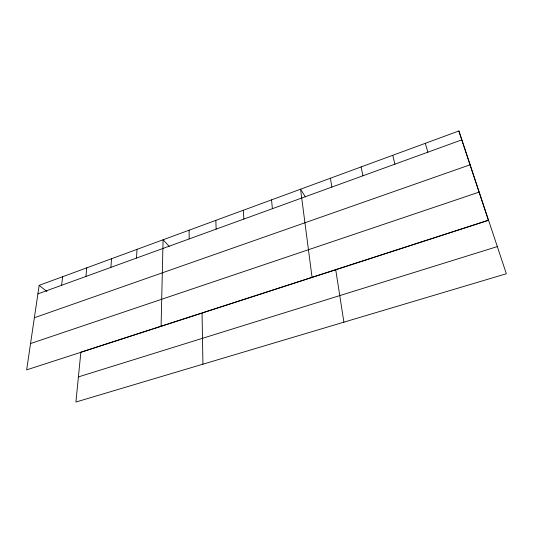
<?xml version="1.0" encoding="UTF-8"?>
<svg xmlns="http://www.w3.org/2000/svg" width="533" height="533" viewBox="0 0 533 533"><rect width="100%" height="100%" fill="white"/><g stroke="black" fill="none" stroke-linecap="round" stroke-linejoin="round"><path stroke-width="0.8" d="M161.079 326.336L163.085 239.77L169.201 246.339M136.535 258.059L136.974 249.377M110.891 267.379L111.557 258.725M85.92 276.454L86.792 267.832M61.595 285.295L62.674 276.707M39.162 285.355L26.65 369.862L488.401 220.342L458.866 130.971L39.162 285.355L46.917 291.524M37.896 293.903L461.798 139.859M34.365 317.748L470.046 164.81M30.548 343.545L479.074 192.127M151.738 329.234L80.856 352.193L75.926 402.029L506.35 273.755L458.866 130.971M152.511 328.981L201.281 313.191M227.418 304.723L202.054 312.938L202.926 364.179M228.211 304.47L280.151 287.647M280.931 287.394L424.888 240.769M425.667 240.516L488.608 220.129M78.411 376.904L497.362 246.579M305.362 196.857L300.559 189.202L312.065 277.44M425.314 143.317L427.852 152.191M392.748 155.296L394.906 164.164M361.127 166.922L362.933 175.783M330.413 178.222L331.879 187.07M335.71 269.651L343.898 322.165M271.537 199.875L272.39 208.689M243.308 210.262L243.874 219.05M215.845 220.362L216.138 229.13M189.115 230.196L189.155 238.937"/></g></svg>
